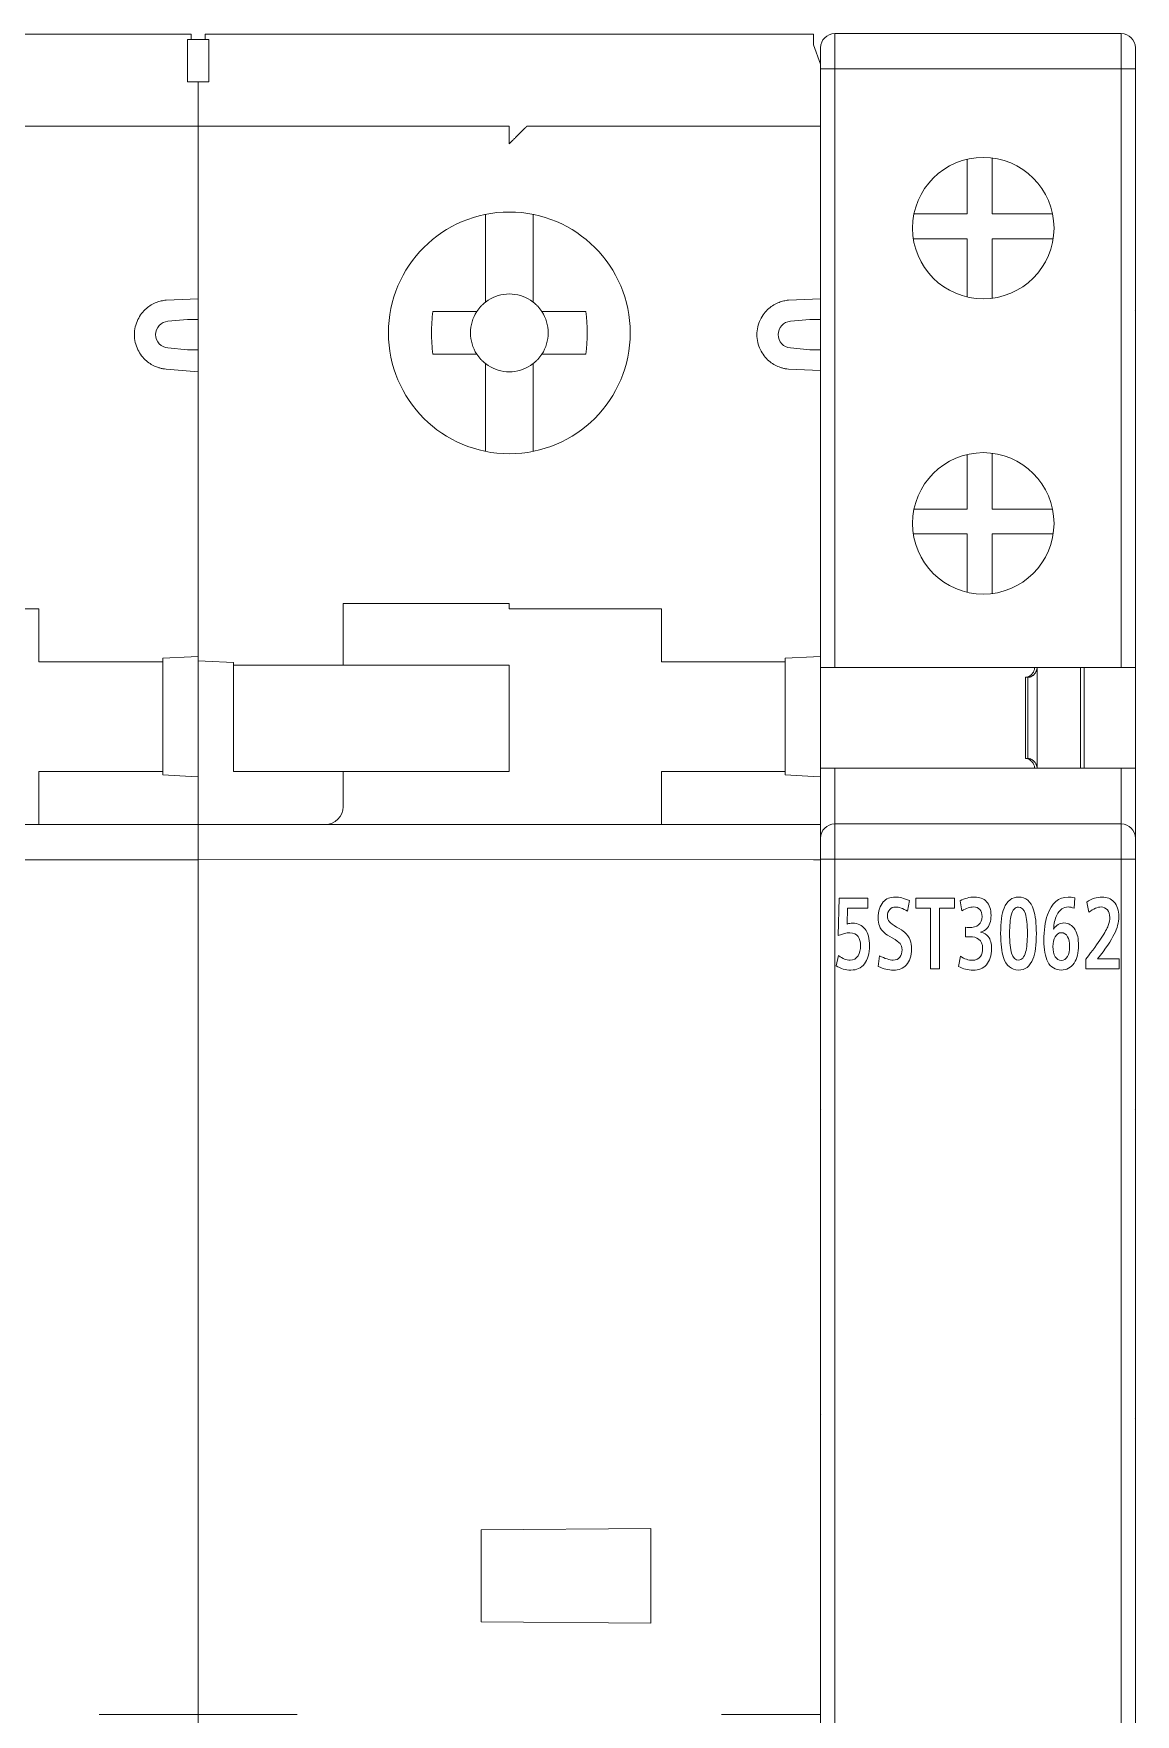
# Model space of a CAD drawing. Header units: millimetres. Extents: x 4137 to 6698, y 1400 to 3585.
# Drawn here: x 4869.06 to 4900.21, y 2593.16 to 2640.69 of the extents above; entities that cross this region are included whole.
import ezdxf

# ---------------------------------------------------------------- set-up
doc = ezdxf.new("R2010")
doc.units = ezdxf.units.MM
doc.layers.add('000-PI-Oprema', color=30, linetype='Continuous', lineweight=5)

msp = doc.modelspace()

# ---------------------------------------------------------------- linework, layer by layer
at = {"layer": '000-PI-Oprema', "color": 0, "lineweight": 0}
for p, q in [((4868.729, 2640.678), (4873.509, 2640.678)), ((4873.409, 2640.528), (4873.509, 2640.528)), ((4873.509, 2640.528), (4873.909, 2640.528)), ((4873.909, 2640.678), (4878.709, 2640.678)), ((4873.909, 2640.528), (4874.009, 2640.528)), ((4878.709, 2640.678), (4886.329, 2640.678)), ((4886.329, 2640.678), (4891.109, 2640.678)), ((4891.309, 2639.828), (4891.109, 2640.378)), ((4891.309, 2639.828), (4891.309, 2637.228)), ((4873.409, 2639.328), (4873.409, 2639.628)), ((4874.009, 2639.328), (4873.409, 2639.328)), ((4873.709, 2639.328), (4873.709, 2633.508)), ((4874.009, 2639.328), (4874.009, 2639.628)), ((4865.409, 2638.078), (4873.509, 2638.078)), ((4873.509, 2638.078), (4882.509, 2638.078)), ((4883.009, 2638.078), (4891.309, 2638.078)), ((4891.309, 2637.228), (4891.309, 2633.508)), ((4881.834, 2635.579), (4881.834, 2635.504)), ((4883.184, 2635.504), (4883.184, 2635.579)), ((4881.834, 2635.504), (4881.834, 2633.384)), ((4883.184, 2633.384), (4883.184, 2635.504)), ((4873.709, 2633.191), (4872.803, 2633.153)), ((4873.709, 2630.848), (4873.709, 2633.508)), ((4881.834, 2633.097), (4881.834, 2633.384)), ((4883.184, 2633.097), (4883.184, 2633.384)), ((4891.309, 2633.191), (4890.403, 2633.153)), ((4880.346, 2632.828), (4881.203, 2632.828)), ((4883.815, 2632.828), (4884.673, 2632.828)), ((4900.209, 2632.878), (4900.204, 2632.864)), ((4873.409, 2632.604), (4872.855, 2632.555)), ((4891.009, 2632.604), (4890.455, 2632.555)), ((4891.309, 2632.604), (4891.309, 2631.752)), ((4873.409, 2631.752), (4872.855, 2631.801)), ((4891.009, 2631.752), (4890.455, 2631.801)), ((4880.346, 2631.628), (4881.203, 2631.628)), ((4881.834, 2631.072), (4881.834, 2631.36)), ((4883.184, 2631.072), (4883.184, 2631.36)), ((4884.673, 2631.628), (4883.815, 2631.628)), ((4872.803, 2631.203), (4873.709, 2631.124)), ((4873.709, 2630.848), (4873.709, 2623.081)), ((4881.834, 2631.072), (4881.834, 2628.952)), ((4883.184, 2628.952), (4883.184, 2631.072)), ((4890.403, 2631.203), (4891.309, 2631.165)), ((4891.309, 2630.848), (4891.309, 2623.081)), ((4881.834, 2628.952), (4881.834, 2628.877)), ((4883.184, 2628.877), (4883.184, 2628.952)), ((4891.314, 2626.728), (4891.309, 2626.728)), ((4900.209, 2626.928), (4900.204, 2626.933)), ((4864.909, 2624.428), (4869.209, 2624.428)), ((4869.209, 2624.428), (4869.209, 2622.928)), ((4882.509, 2624.578), (4877.809, 2624.578)), ((4877.809, 2622.828), (4877.809, 2624.578)), ((4882.509, 2624.428), (4882.509, 2624.578)), ((4886.809, 2624.428), (4882.509, 2624.428)), ((4886.809, 2622.928), (4886.809, 2624.428)), ((4869.609, 2622.928), (4869.209, 2622.928)), ((4869.609, 2622.928), (4872.709, 2622.928)), ((4872.709, 2623.028), (4873.509, 2623.07)), ((4872.709, 2622.928), (4872.709, 2623.028)), ((4872.709, 2619.828), (4872.709, 2622.928)), ((4873.509, 2623.07), (4873.709, 2623.081)), ((4873.709, 2623.081), (4873.709, 2622.957)), ((4873.709, 2622.957), (4873.909, 2622.946)), ((4873.709, 2622.928), (4873.709, 2622.957)), ((4873.709, 2622.928), (4873.709, 2619.676)), ((4873.909, 2622.946), (4874.709, 2622.904)), ((4874.709, 2622.904), (4874.709, 2622.828)), ((4874.709, 2622.828), (4877.809, 2622.828)), ((4874.709, 2622.828), (4874.709, 2619.828)), ((4877.809, 2622.828), (4878.209, 2622.828)), ((4878.209, 2622.828), (4882.509, 2622.828)), ((4882.509, 2622.828), (4882.509, 2619.828)), ((4887.209, 2622.928), (4886.809, 2622.928)), ((4890.309, 2622.928), (4887.209, 2622.928)), ((4891.109, 2623.07), (4890.309, 2623.028)), ((4890.309, 2622.928), (4890.309, 2623.028)), ((4890.309, 2619.828), (4890.309, 2622.928)), ((4891.309, 2623.081), (4891.109, 2623.07)), ((4891.309, 2623.081), (4891.309, 2619.676)), ((4891.309, 2622.128), (4891.314, 2622.128)), ((4900.204, 2621.923), (4900.209, 2621.928)), ((4869.209, 2619.828), (4869.609, 2619.828)), ((4869.209, 2618.328), (4869.209, 2619.828)), ((4872.709, 2619.828), (4869.609, 2619.828)), ((4872.709, 2619.728), (4872.709, 2619.828)), ((4872.709, 2619.728), (4873.509, 2619.686)), ((4873.509, 2619.686), (4873.709, 2619.676)), ((4873.709, 2618.752), (4873.709, 2619.676)), ((4877.809, 2619.828), (4874.709, 2619.828)), ((4877.809, 2619.828), (4878.209, 2619.828)), ((4877.809, 2619.828), (4877.809, 2618.828)), ((4882.509, 2619.828), (4878.209, 2619.828)), ((4886.809, 2619.828), (4887.209, 2619.828)), ((4886.809, 2619.828), (4886.809, 2618.328)), ((4890.309, 2619.828), (4887.209, 2619.828)), ((4890.309, 2619.728), (4890.309, 2619.828)), ((4891.109, 2619.686), (4890.309, 2619.728)), ((4891.109, 2619.686), (4891.309, 2619.676)), ((4891.309, 2619.676), (4891.309, 2617.478)), ((4873.709, 2618.752), (4873.709, 2617.478)), ((4856.109, 2618.328), (4873.709, 2618.328)), ((4891.309, 2618.328), (4873.709, 2618.328)), ((4873.709, 2617.478), (4873.709, 2617.328)), ((4891.309, 2617.478), (4891.309, 2593.311)), ((4873.509, 2617.328), (4856.109, 2617.328)), ((4873.709, 2617.328), (4873.509, 2617.328)), ((4891.109, 2617.328), (4873.709, 2617.333)), ((4873.709, 2617.328), (4873.709, 2593.161)), ((4891.109, 2617.328), (4891.309, 2617.328)), ((4891.309, 2612.628), (4891.314, 2612.628)), ((4900.204, 2612.423), (4900.209, 2612.428)), ((4900.209, 2610.878), (4900.204, 2610.878)), ((4891.314, 2610.283), (4891.309, 2610.278)), ((4900.209, 2610.278), (4900.204, 2610.283)), ((4891.309, 2602.878), (4891.314, 2602.873)), ((4900.209, 2603.176), (4900.208, 2603.181)), ((4891.309, 2601.628), (4891.314, 2601.642)), ((4900.204, 2601.542), (4900.209, 2601.528)), ((4881.709, 2598.378), (4886.509, 2598.42)), ((4881.709, 2595.778), (4881.709, 2598.378)), ((4886.509, 2598.42), (4886.509, 2595.736)), ((4886.509, 2595.736), (4881.709, 2595.778)), ((4870.909, 2593.161), (4873.509, 2593.161)), ((4873.709, 2593.161), (4873.509, 2593.161)), ((4873.709, 2593.161), (4873.709, 2591.919)), ((4873.909, 2593.161), (4873.709, 2593.161)), ((4873.909, 2593.161), (4876.509, 2593.161)), ((4888.509, 2593.161), (4891.109, 2593.161)), ((4891.109, 2593.161), (4891.309, 2593.161))]:
    msp.add_line(p, q, dxfattribs=at)
at = {"layer": '000-PI-Oprema', "color": 0, "linetype": 'ByBlock', "lineweight": 0}
for p, q in [((4891.309, 2639.691), (4891.309, 2640.291)), ((4891.709, 2640.691), (4899.809, 2640.691)), ((4891.709, 2639.691), (4891.709, 2640.691)), ((4899.809, 2639.691), (4899.809, 2640.691)), ((4900.209, 2640.291), (4900.209, 2639.691)), ((4891.309, 2622.766), (4891.309, 2639.691)), ((4891.709, 2639.691), (4891.309, 2639.691)), ((4891.709, 2622.766), (4891.709, 2639.691)), ((4891.709, 2639.691), (4899.809, 2639.691)), ((4899.809, 2622.766), (4899.809, 2639.691)), ((4900.209, 2639.691), (4899.809, 2639.691)), ((4900.209, 2639.691), (4900.209, 2622.766)), ((4895.458, 2637.139), (4895.458, 2635.591)), ((4896.158, 2637.175), (4896.158, 2635.591)), ((4893.95, 2635.591), (4895.458, 2635.591)), ((4896.158, 2635.591), (4897.869, 2635.591)), ((4893.932, 2634.891), (4895.458, 2634.891)), ((4895.458, 2634.891), (4895.458, 2633.242)), ((4896.158, 2633.206), (4896.158, 2634.891)), ((4897.887, 2634.891), (4896.158, 2634.891)), ((4895.458, 2628.789), (4895.458, 2627.241)), ((4896.158, 2628.825), (4896.158, 2627.241)), ((4893.95, 2627.241), (4895.458, 2627.241)), ((4896.158, 2627.241), (4897.869, 2627.241)), ((4895.458, 2626.541), (4893.932, 2626.541)), ((4895.458, 2626.541), (4895.458, 2624.892)), ((4897.887, 2626.541), (4896.158, 2626.541)), ((4896.158, 2624.856), (4896.158, 2626.541)), ((4891.709, 2622.766), (4891.309, 2622.766)), ((4891.309, 2622.491), (4891.309, 2622.766)), ((4899.809, 2622.766), (4891.709, 2622.766)), ((4897.433, 2622.766), (4897.433, 2619.916)), ((4898.654, 2619.916), (4898.654, 2622.766)), ((4898.759, 2622.766), (4898.759, 2619.916)), ((4900.209, 2622.766), (4899.809, 2622.766)), ((4900.209, 2622.766), (4900.209, 2619.916)), ((4891.309, 2619.916), (4891.309, 2622.491)), ((4897.099, 2620.191), (4897.099, 2622.491)), ((4897.099, 2622.491), (4897.171, 2622.491)), ((4897.171, 2620.191), (4897.171, 2622.491)), ((4897.185, 2622.491), (4897.171, 2622.491)), ((4891.309, 2617.941), (4891.309, 2619.916)), ((4891.309, 2619.916), (4891.709, 2619.916)), ((4899.809, 2619.916), (4891.709, 2619.916)), ((4891.709, 2619.916), (4891.709, 2618.341)), ((4897.171, 2620.191), (4897.099, 2620.191)), ((4897.185, 2620.191), (4897.171, 2620.191)), ((4899.809, 2619.916), (4900.209, 2619.916)), ((4899.809, 2618.341), (4899.809, 2619.916)), ((4900.209, 2619.916), (4900.209, 2617.941)), ((4891.309, 2617.341), (4891.309, 2617.941)), ((4899.809, 2618.341), (4891.709, 2618.341)), ((4891.709, 2617.341), (4891.709, 2618.341)), ((4899.809, 2617.341), (4899.809, 2618.341)), ((4900.209, 2617.941), (4900.209, 2617.341)), ((4891.309, 2590.73), (4891.309, 2617.341)), ((4891.709, 2617.341), (4891.309, 2617.341)), ((4891.709, 2590.985), (4891.709, 2617.341)), ((4899.809, 2617.341), (4891.709, 2617.341)), ((4900.209, 2617.341), (4899.809, 2617.341)), ((4899.809, 2590.985), (4899.809, 2617.341)), ((4900.209, 2617.341), (4900.209, 2590.73)), ((4900.209, 2617.341), (4900.209, 2590.73)), ((4891.808, 2615.183), (4891.831, 2616.241)), ((4891.831, 2616.241), (4892.643, 2616.241)), ((4892.643, 2616.241), (4892.643, 2615.959)), ((4893.819, 2616.173), (4893.769, 2615.876)), ((4893.998, 2615.959), (4893.998, 2616.241)), ((4893.998, 2616.241), (4895.091, 2616.241)), ((4895.091, 2616.241), (4895.091, 2615.959)), ((4895.301, 2615.884), (4895.252, 2616.166)), ((4898.502, 2616.251), (4898.482, 2615.957)), ((4898.896, 2615.843), (4898.835, 2616.134)), ((4892.073, 2615.959), (4892.062, 2615.512)), ((4892.643, 2615.959), (4892.073, 2615.959)), ((4894.416, 2615.959), (4893.998, 2615.959)), ((4894.416, 2614.241), (4894.416, 2615.959)), ((4895.091, 2615.959), (4894.667, 2615.959)), ((4894.667, 2615.959), (4894.667, 2614.241)), ((4895.403, 2615.146), (4895.403, 2615.418)), ((4891.75, 2614.331), (4891.819, 2614.619)), ((4892.941, 2614.311), (4892.977, 2614.616)), ((4894.667, 2614.241), (4894.416, 2614.241)), ((4895.209, 2614.313), (4895.261, 2614.599)), ((4898.81, 2614.241), (4898.81, 2614.519)), ((4899.75, 2614.241), (4898.81, 2614.241)), ((4899.142, 2614.523), (4899.75, 2614.523)), ((4899.75, 2614.523), (4899.75, 2614.241))]:
    msp.add_line(p, q, dxfattribs=at)
for centre in [(4895.909, 2635.191), (4895.909, 2626.841)]:
    msp.add_circle(centre, 2, dxfattribs=at)
at = {"layer": '000-PI-Oprema', "color": 0, "lineweight": 0}
msp.add_circle((4882.509, 2632.228), 3.418, dxfattribs=at)
at = {"layer": '000-PI-Oprema', "color": 0, "linetype": 'ByBlock', "lineweight": 0}
for centre, start, end in [((4891.709, 2640.291), 90, 180), ((4899.809, 2640.291), 0, 90), ((4891.709, 2617.941), 90, 180), ((4899.809, 2617.941), 0, 90)]:
    msp.add_arc(centre, 0.4, start, end, dxfattribs=at)
at = {"layer": '000-PI-Oprema', "color": 0, "lineweight": 0}
for centre, radius, start, end in [((4882.509, 2632.228), 1.1, 123.0557, 133.0681), ((4882.509, 2632.228), 1.1, 46.9319, 56.9443), ((4882.509, 2632.228), 1.1, 136.9319, 146.9443), ((4882.509, 2632.228), 1.1, 135, 136.9319), ((4882.509, 2632.228), 1.1, 45, 46.9319), ((4882.509, 2632.228), 1.1, 43.0681, 45), ((4882.509, 2632.228), 1.1, 33.0557, 43.0681), ((4882.509, 2632.228), 1.1, 213.0557, 223.0681), ((4882.509, 2632.228), 1.1, 226.9319, 236.9443), ((4882.509, 2632.228), 1.1, 303.0557, 313.0681), ((4882.509, 2632.228), 1.1, 313.0681, 315), ((4882.509, 2632.228), 1.1, 315, 316.9319), ((4882.509, 2632.228), 1.1, 316.9319, 326.9443), ((4877.309, 2618.828), 0.5, 270, 0)]:
    msp.add_arc(centre, radius, start, end, dxfattribs=at)
for points, knots in [([(4873.409, 2640.528), (4873.409, 2640.509), (4873.409, 2640.454), (4873.409, 2640.34), (4873.409, 2640.181), (4873.409, 2640.004), (4873.409, 2639.817), (4873.409, 2639.691), (4873.409, 2639.628)], [0.287427, 0.287427, 0.287427, 0.287427, 0.3699948, 0.5001298, 0.629921, 0.7600558, 0.879771, 1, 1, 1, 1]), ([(4873.509, 2640.528), (4873.509, 2640.529), (4873.509, 2640.585), (4873.509, 2640.653), (4873.509, 2640.67), (4873.509, 2640.678)], [0, 0, 0, 0, 0.010834, 0.505413, 1, 1, 1, 1]), ([(4873.909, 2640.678), (4873.909, 2640.67), (4873.909, 2640.653), (4873.909, 2640.585), (4873.909, 2640.529), (4873.909, 2640.528)], [0, 0, 0, 0, 0.494587, 0.989166, 1, 1, 1, 1]), ([(4874.009, 2640.528), (4874.009, 2640.48), (4874.009, 2640.415), (4874.009, 2640.15), (4874.009, 2639.89), (4874.009, 2639.628)], [0.2858647, 0.2858647, 0.2858647, 0.2858647, 0.5, 0.5, 1, 1, 1, 1]), ([(4891.109, 2640.378), (4891.109, 2640.435), (4891.109, 2640.488), (4891.109, 2640.624), (4891.109, 2640.678), (4891.109, 2640.678)], [0.262243, 0.262243, 0.262243, 0.262243, 0.5, 0.5, 1, 1, 1, 1]), ([(4882.509, 2637.578), (4882.509, 2637.709), (4882.509, 2637.839), (4882.509, 2638.024), (4882.509, 2638.078), (4882.509, 2638.078)], [0, 0, 0, 0, 0.5, 0.5, 1, 1, 1, 1]), ([(4882.509, 2637.578), (4882.531, 2637.6), (4882.575, 2637.643), (4882.639, 2637.707), (4882.71, 2637.779), (4882.787, 2637.856), (4882.863, 2637.932), (4882.926, 2637.995), (4882.973, 2638.042), (4883.004, 2638.072), (4883.007, 2638.076), (4883.009, 2638.078)], [0, 0, 0, 0, 0.097283, 0.192791, 0.287384, 0.42418, 0.554334, 0.675821, 0.789691, 0.896334, 1, 1, 1, 1]), ([(4872.803, 2631.203), (4872.773, 2631.207), (4872.712, 2631.214), (4872.623, 2631.235), (4872.512, 2631.271), (4872.383, 2631.334), (4872.238, 2631.439), (4872.106, 2631.578), (4871.998, 2631.755), (4871.925, 2631.958), (4871.901, 2632.178), (4871.925, 2632.399), (4871.997, 2632.601), (4872.106, 2632.779), (4872.237, 2632.917), (4872.383, 2633.022), (4872.526, 2633.091), (4872.667, 2633.136), (4872.757, 2633.147), (4872.803, 2633.153)], [0, 0, 0, 0, 0.031513, 0.062833, 0.094232, 0.152293, 0.210532, 0.279327, 0.348301, 0.424071, 0.50002, 0.57579, 0.651739, 0.720534, 0.789508, 0.84757, 0.905809, 0.95275, 1, 1, 1, 1]), ([(4883.109, 2633.15), (4882.932, 2633.266), (4882.721, 2633.328), (4882.298, 2633.328), (4882.087, 2633.266), (4881.909, 2633.15)], [0, 0, 0, 0, 0.5, 0.5, 1, 1, 1, 1]), ([(4890.403, 2631.203), (4890.373, 2631.207), (4890.312, 2631.214), (4890.223, 2631.235), (4890.112, 2631.271), (4889.983, 2631.334), (4889.838, 2631.439), (4889.706, 2631.578), (4889.598, 2631.755), (4889.525, 2631.958), (4889.501, 2632.178), (4889.525, 2632.399), (4889.597, 2632.601), (4889.706, 2632.779), (4889.837, 2632.917), (4889.983, 2633.022), (4890.126, 2633.091), (4890.267, 2633.136), (4890.357, 2633.147), (4890.403, 2633.153)], [0, 0, 0, 0, 0.031513, 0.062833, 0.094232, 0.152293, 0.210532, 0.279327, 0.348301, 0.424071, 0.50002, 0.57579, 0.651739, 0.720534, 0.789508, 0.84757, 0.905809, 0.95275, 1, 1, 1, 1]), ([(4891.309, 2633.507), (4891.309, 2633.507), (4891.309, 2633.505), (4891.309, 2633.492), (4891.309, 2633.47), (4891.309, 2633.43), (4891.309, 2633.361), (4891.309, 2633.248), (4891.309, 2633.11), (4891.309, 2632.953), (4891.309, 2632.782), (4891.309, 2632.663), (4891.309, 2632.604)], [0, 0, 0, 0, 0.062572, 0.124512, 0.186422, 0.248903, 0.373491, 0.498598, 0.623567, 0.749199, 0.874318, 1, 1, 1, 1]), ([(4880.346, 2632.828), (4880.321, 2632.629), (4880.297, 2632.228), (4880.321, 2631.827), (4880.346, 2631.628), (4880.346, 2631.628)], [0, 0, 0, 0, 0.5, 1, 1.000008, 1.000008, 1.000008, 1.000008]), ([(4883.815, 2632.828), (4883.748, 2632.828), (4883.624, 2632.828), (4883.492, 2632.828), (4883.431, 2632.828)], [0, 0, 0, 0, 0.54278, 1, 1, 1, 1]), ([(4872.855, 2631.801), (4872.762, 2631.809), (4872.672, 2631.853), (4872.546, 2631.991), (4872.509, 2632.085), (4872.509, 2632.272), (4872.546, 2632.365), (4872.672, 2632.503), (4872.762, 2632.547), (4872.855, 2632.555)], [0, 0, 0, 0, 0.25, 0.25, 0.5, 0.5, 0.75, 0.75, 1, 1, 1, 1]), ([(4873.709, 2632.604), (4873.709, 2632.604), (4873.677, 2632.604), (4873.566, 2632.604), (4873.488, 2632.604), (4873.409, 2632.604)], [0, 0, 0, 0, 0.5, 0.5, 1, 1, 1, 1]), ([(4881.587, 2631.628), (4881.588, 2631.628), (4881.472, 2631.805), (4881.409, 2632.017), (4881.409, 2632.228)], [0, 0, 0, 0, 0.0000079, 0.5000079, 0.5000079, 0.5000079, 0.5000079]), ([(4890.455, 2631.801), (4890.362, 2631.809), (4890.272, 2631.853), (4890.146, 2631.991), (4890.109, 2632.085), (4890.109, 2632.272), (4890.146, 2632.365), (4890.272, 2632.503), (4890.362, 2632.547), (4890.455, 2632.555)], [0, 0, 0, 0, 0.25, 0.25, 0.5, 0.5, 0.75, 0.75, 1, 1, 1, 1]), ([(4891.309, 2632.604), (4891.309, 2632.604), (4891.277, 2632.604), (4891.166, 2632.604), (4891.088, 2632.604), (4891.009, 2632.604)], [0, 0, 0, 0, 0.5, 0.5, 1, 1, 1, 1]), ([(4873.709, 2631.752), (4873.709, 2631.752), (4873.68, 2631.752), (4873.563, 2631.752), (4873.48, 2631.752), (4873.409, 2631.752)], [0, 0, 0, 0, 0.5, 0.5, 1, 1, 1, 1]), ([(4891.309, 2631.752), (4891.309, 2631.752), (4891.28, 2631.752), (4891.163, 2631.752), (4891.08, 2631.752), (4891.009, 2631.752)], [0, 0, 0, 0, 0.5, 0.5, 1, 1, 1, 1]), ([(4891.309, 2631.752), (4891.309, 2631.723), (4891.309, 2631.663), (4891.309, 2631.575), (4891.309, 2631.489), (4891.309, 2631.378), (4891.309, 2631.246), (4891.309, 2631.109), (4891.309, 2630.995), (4891.309, 2630.913), (4891.309, 2630.859), (4891.309, 2630.852), (4891.309, 2630.849)], [0, 0, 0, 0, 0.06314, 0.125631, 0.188079, 0.251095, 0.376332, 0.501694, 0.62641, 0.751388, 0.875439, 1, 1, 1, 1]), ([(4881.203, 2631.628), (4881.271, 2631.628), (4881.395, 2631.628), (4881.527, 2631.628), (4881.587, 2631.628)], [0, 0, 0, 0, 0.54278, 1, 1, 1, 1]), ([(4881.909, 2631.306), (4882.087, 2631.191), (4882.298, 2631.128), (4882.721, 2631.128), (4882.932, 2631.191), (4883.109, 2631.306)], [0, 0, 0, 0, 0.5, 0.5, 1, 1, 1, 1]), ([(4883.815, 2631.628), (4883.748, 2631.628), (4883.624, 2631.628), (4883.492, 2631.628), (4883.431, 2631.628)], [0, 0, 0, 0, 0.540007, 1, 1, 1, 1]), ([(4891.309, 2617.478), (4891.309, 2617.477), (4891.309, 2617.475), (4891.309, 2617.46), (4891.309, 2617.432), (4891.309, 2617.388), (4891.309, 2617.348), (4891.309, 2617.328)], [0, 0, 0, 0, 0.169382, 0.332374, 0.500748, 0.7482, 1, 1, 1, 1]), ([(4873.709, 2617.428), (4873.709, 2617.424), (4873.709, 2617.418), (4873.709, 2617.35), (4873.709, 2617.333)], [0, 0, 0, 0, 0.751055, 1, 1, 1, 1])]:
    msp.add_open_spline(points, degree=3, knots=knots, dxfattribs=at)
for points in [[(4881.587, 2632.828), (4881.453, 2632.828), (4881.327, 2632.828), (4881.203, 2632.828)], [(4881.409, 2632.228), (4881.409, 2632.44), (4881.472, 2632.651), (4881.587, 2632.828)], [(4881.732, 2633.006), (4881.74, 2633.015), (4881.749, 2633.023), (4881.758, 2633.032)], [(4883.609, 2632.228), (4883.609, 2632.44), (4883.547, 2632.651), (4883.431, 2632.828)], [(4884.673, 2631.628), (4884.721, 2632.026), (4884.721, 2632.43), (4884.673, 2632.828)], [(4883.431, 2631.628), (4883.547, 2631.805), (4883.609, 2632.017), (4883.609, 2632.228)], [(4881.732, 2631.45), (4881.723, 2631.459), (4881.714, 2631.468), (4881.706, 2631.477)], [(4881.758, 2631.425), (4881.749, 2631.433), (4881.74, 2631.442), (4881.732, 2631.45)]]:
    msp.add_open_spline(points, degree=3, dxfattribs=at)
at = {"layer": '000-PI-Oprema', "color": 0, "linetype": 'ByBlock', "lineweight": 0}
for points, knots in [([(4897.105, 2622.491), (4897.125, 2622.491), (4897.166, 2622.497), (4897.227, 2622.527), (4897.283, 2622.574), (4897.328, 2622.636), (4897.354, 2622.702), (4897.362, 2622.747), (4897.363, 2622.766)], [0, 0, 0, 0, 0.175589, 0.351177, 0.526766, 0.702354, 0.877943, 1, 1, 1, 1]), ([(4897.432, 2622.766), (4897.431, 2622.754), (4897.429, 2622.742), (4897.425, 2622.72), (4897.422, 2622.71), (4897.416, 2622.69), (4897.413, 2622.681), (4897.402, 2622.652), (4897.393, 2622.635), (4897.377, 2622.61), (4897.371, 2622.601), (4897.359, 2622.586), (4897.347, 2622.571), (4897.333, 2622.558), (4897.32, 2622.546), (4897.312, 2622.541), (4897.291, 2622.525), (4897.277, 2622.516), (4897.256, 2622.506), (4897.248, 2622.504), (4897.235, 2622.499), (4897.228, 2622.497), (4897.208, 2622.492), (4897.196, 2622.491), (4897.185, 2622.491)], [0, 0, 0, 0, 0.078296, 0.078296, 0.144132, 0.144132, 0.209968, 0.209968, 0.34164, 0.34164, 0.407476, 0.407476, 0.473312, 0.539148, 0.539148, 0.604984, 0.604984, 0.736656, 0.736656, 0.802492, 0.802492, 0.868328, 0.868328, 1, 1, 1, 1]), ([(4897.363, 2619.916), (4897.362, 2619.935), (4897.354, 2619.98), (4897.328, 2620.046), (4897.283, 2620.108), (4897.227, 2620.155), (4897.166, 2620.184), (4897.125, 2620.191), (4897.105, 2620.191)], [0, 0, 0, 0, 0.122057, 0.297646, 0.473234, 0.648823, 0.824411, 1, 1, 1, 1]), ([(4897.185, 2620.191), (4897.196, 2620.191), (4897.208, 2620.189), (4897.228, 2620.185), (4897.235, 2620.183), (4897.248, 2620.178), (4897.255, 2620.175), (4897.277, 2620.165), (4897.291, 2620.157), (4897.312, 2620.141), (4897.319, 2620.136), (4897.333, 2620.123), (4897.346, 2620.11), (4897.359, 2620.096), (4897.371, 2620.08), (4897.377, 2620.072), (4897.393, 2620.047), (4897.402, 2620.029), (4897.413, 2620.001), (4897.417, 2619.991), (4897.422, 2619.972), (4897.425, 2619.962), (4897.429, 2619.94), (4897.431, 2619.928), (4897.432, 2619.916)], [0, 0, 0, 0, 0.131674, 0.131674, 0.197511, 0.197511, 0.263348, 0.263348, 0.395022, 0.395022, 0.460859, 0.460859, 0.526697, 0.592534, 0.592534, 0.658371, 0.658371, 0.790045, 0.790045, 0.855882, 0.855882, 0.921719, 0.921719, 1, 1, 1, 1]), ([(4892.972, 2615.459), (4892.948, 2615.524), (4892.937, 2615.599), (4892.937, 2615.878), (4892.986, 2616.027), (4893.164, 2616.228), (4893.276, 2616.274), (4893.536, 2616.274), (4893.669, 2616.24), (4893.819, 2616.173)], [0, 0, 0, 0, 0.147499, 0.147499, 0.478915, 0.478915, 0.764253, 0.764253, 1, 1, 1, 1]), ([(4895.252, 2616.166), (4895.384, 2616.238), (4895.52, 2616.274), (4895.805, 2616.274), (4895.918, 2616.23), (4896.085, 2616.053), (4896.128, 2615.924), (4896.128, 2615.588), (4896.086, 2615.459), (4896, 2615.373)], [0, 0, 0, 0, 0.239001, 0.239001, 0.484461, 0.484461, 0.74061, 0.74061, 1, 1, 1, 1]), ([(4896.48, 2614.566), (4896.426, 2614.729), (4896.4, 2614.953), (4896.4, 2615.561), (4896.432, 2615.801), (4896.583, 2616.17), (4896.721, 2616.274), (4897.109, 2616.274), (4897.249, 2616.152), (4897.384, 2615.753), (4897.41, 2615.529), (4897.41, 2614.923), (4897.377, 2614.682), (4897.227, 2614.312), (4897.091, 2614.209), (4896.703, 2614.209), (4896.559, 2614.329), (4896.48, 2614.566)], [0, 0, 0, 0, 0.102607, 0.102607, 0.215344, 0.215344, 0.359602, 0.359602, 0.508449, 0.508449, 0.605424, 0.605424, 0.712738, 0.712738, 0.850747, 0.850747, 1, 1, 1, 1]), ([(4897.894, 2615.368), (4897.973, 2615.483), (4898.072, 2615.541), (4898.325, 2615.541), (4898.429, 2615.476), (4898.57, 2615.239), (4898.602, 2615.092), (4898.602, 2614.699), (4898.561, 2614.533), (4898.391, 2614.275), (4898.27, 2614.209), (4897.943, 2614.209), (4897.816, 2614.287), (4897.659, 2614.588), (4897.621, 2614.788), (4897.621, 2615.326), (4897.656, 2615.567), (4897.838, 2616.106), (4898.034, 2616.274), (4898.36, 2616.274), (4898.423, 2616.266), (4898.502, 2616.251)], [0, 0, 0, 0, 0.089461, 0.089461, 0.19129, 0.19129, 0.276772, 0.276772, 0.371724, 0.371724, 0.473605, 0.473605, 0.585698, 0.585698, 0.686027, 0.686027, 0.793303, 0.793303, 0.969646, 0.969646, 1, 1, 1, 1]), ([(4898.835, 2616.134), (4898.977, 2616.227), (4899.122, 2616.274), (4899.41, 2616.274), (4899.522, 2616.229), (4899.695, 2616.041), (4899.739, 2615.902), (4899.739, 2615.555), (4899.697, 2615.391), (4899.522, 2615.046), (4899.365, 2614.811), (4899.142, 2614.523)], [0, 0, 0, 0, 0.197997, 0.197997, 0.390323, 0.390323, 0.600635, 0.600635, 0.791326, 0.791326, 1, 1, 1, 1]), ([(4893.253, 2615.575), (4893.288, 2615.534), (4893.355, 2615.482), (4893.564, 2615.363), (4893.638, 2615.316), (4893.757, 2615.219), (4893.812, 2615.144), (4893.866, 2614.985), (4893.878, 2614.903), (4893.878, 2614.61), (4893.829, 2614.457), (4893.643, 2614.256), (4893.523, 2614.209), (4893.229, 2614.209), (4893.086, 2614.242), (4892.941, 2614.311)], [0, 0, 0, 0, 0.06591, 0.06591, 0.134283, 0.134283, 0.266631, 0.266631, 0.375393, 0.375393, 0.604525, 0.604525, 0.8097, 0.8097, 1, 1, 1, 1]), ([(4893.263, 2615.923), (4893.221, 2615.876), (4893.199, 2615.815), (4893.199, 2615.673), (4893.217, 2615.619), (4893.253, 2615.575)], [0, 0, 0, 0, 0.539326, 0.539326, 1, 1, 1, 1]), ([(4893.769, 2615.876), (4893.636, 2615.952), (4893.522, 2615.991), (4893.358, 2615.991), (4893.303, 2615.969), (4893.263, 2615.923)], [0, 0, 0, 0, 0.576744, 0.576744, 1, 1, 1, 1]), ([(4895.811, 2615.922), (4895.769, 2615.97), (4895.708, 2615.994), (4895.538, 2615.994), (4895.428, 2615.957), (4895.301, 2615.884)], [0, 0, 0, 0, 0.463252, 0.463252, 1, 1, 1, 1]), ([(4895.403, 2615.418), (4895.439, 2615.413), (4895.471, 2615.411), (4895.624, 2615.411), (4895.716, 2615.437), (4895.841, 2615.545), (4895.875, 2615.623), (4895.875, 2615.807), (4895.854, 2615.873), (4895.811, 2615.922)], [0, 0, 0, 0, 0.066415, 0.066415, 0.367554, 0.367554, 0.712028, 0.712028, 1, 1, 1, 1]), ([(4897.107, 2614.718), (4897.14, 2614.837), (4897.156, 2615.011), (4897.156, 2615.495), (4897.137, 2615.68), (4897.056, 2615.926), (4896.99, 2615.991), (4896.809, 2615.991), (4896.742, 2615.914), (4896.669, 2615.646), (4896.653, 2615.473), (4896.653, 2614.987), (4896.672, 2614.802), (4896.754, 2614.556), (4896.819, 2614.491), (4896.999, 2614.491), (4897.066, 2614.568), (4897.107, 2614.718)], [0, 0, 0, 0, 0.111532, 0.111532, 0.232718, 0.232718, 0.368116, 0.368116, 0.509326, 0.509326, 0.615302, 0.615302, 0.730693, 0.730693, 0.859368, 0.859368, 1, 1, 1, 1]), ([(4898.482, 2615.957), (4898.415, 2615.982), (4898.359, 2615.994), (4898.175, 2615.994), (4898.066, 2615.918), (4897.938, 2615.657), (4897.906, 2615.525), (4897.894, 2615.368)], [0, 0, 0, 0, 0.154498, 0.154498, 0.648893, 0.648893, 1, 1, 1, 1]), ([(4898.81, 2614.519), (4899.001, 2614.762), (4899.145, 2614.96), (4899.345, 2615.267), (4899.411, 2615.386), (4899.471, 2615.55), (4899.486, 2615.627), (4899.486, 2615.787), (4899.465, 2615.856), (4899.422, 2615.908)], [0, 0, 0, 0, 0.241599, 0.241599, 0.48433, 0.48433, 0.720892, 0.720892, 1, 1, 1, 1]), ([(4899.422, 2615.908), (4899.374, 2615.965), (4899.314, 2615.994), (4899.141, 2615.994), (4899.026, 2615.944), (4898.896, 2615.843)], [0, 0, 0, 0, 0.421978, 0.421978, 1, 1, 1, 1]), ([(4892.062, 2615.512), (4892.114, 2615.527), (4892.166, 2615.534), (4892.368, 2615.534), (4892.485, 2615.479), (4892.652, 2615.256), (4892.694, 2615.097), (4892.694, 2614.679), (4892.645, 2614.508), (4892.459, 2614.266), (4892.332, 2614.209), (4892.015, 2614.209), (4891.876, 2614.249), (4891.75, 2614.331)], [0, 0, 0, 0, 0.060999, 0.060999, 0.245846, 0.245846, 0.438646, 0.438646, 0.644032, 0.644032, 0.829922, 0.829922, 1, 1, 1, 1]), ([(4891.819, 2614.619), (4891.933, 2614.531), (4892.04, 2614.488), (4892.242, 2614.488), (4892.317, 2614.531), (4892.417, 2614.692), (4892.441, 2614.787), (4892.441, 2615.007), (4892.417, 2615.093), (4892.319, 2615.229), (4892.241, 2615.264), (4892.043, 2615.264), (4891.934, 2615.237), (4891.808, 2615.183)], [0, 0, 0, 0, 0.183777, 0.183777, 0.364802, 0.364802, 0.526509, 0.526509, 0.682114, 0.682114, 0.849904, 0.849904, 1, 1, 1, 1]), ([(4893.558, 2614.958), (4893.525, 2614.996), (4893.451, 2615.05), (4893.23, 2615.179), (4893.16, 2615.224), (4893.126, 2615.253)], [0, 0, 0, 0, 0.523034, 0.523034, 1, 1, 1, 1]), ([(4895.834, 2615.283), (4895.93, 2615.263), (4896.001, 2615.221), (4896.112, 2615.073), (4896.143, 2614.958), (4896.143, 2614.619), (4896.094, 2614.468), (4895.908, 2614.257), (4895.783, 2614.207), (4895.476, 2614.207), (4895.339, 2614.242), (4895.209, 2614.313)], [0, 0, 0, 0, 0.141634, 0.141634, 0.328912, 0.328912, 0.577481, 0.577481, 0.802092, 0.802092, 1, 1, 1, 1]), ([(4895.261, 2614.599), (4895.377, 2614.524), (4895.491, 2614.486), (4895.704, 2614.486), (4895.779, 2614.522), (4895.869, 2614.656), (4895.89, 2614.733), (4895.89, 2614.944), (4895.852, 2615.032), (4895.72, 2615.13), (4895.635, 2615.151), (4895.492, 2615.151), (4895.452, 2615.149), (4895.403, 2615.146)], [0, 0, 0, 0, 0.211724, 0.211724, 0.403351, 0.403351, 0.56896, 0.56896, 0.788487, 0.788487, 0.955678, 0.955678, 1, 1, 1, 1]), ([(4897.94, 2615.149), (4897.899, 2615.079), (4897.878, 2614.987), (4897.878, 2614.753), (4897.9, 2614.657), (4897.943, 2614.588)], [0, 0, 0, 0, 0.4819, 0.4819, 1, 1, 1, 1]), ([(4897.943, 2614.588), (4897.988, 2614.518), (4898.045, 2614.482), (4898.187, 2614.482), (4898.245, 2614.519), (4898.329, 2614.665), (4898.35, 2614.761), (4898.35, 2614.995), (4898.331, 2615.086), (4898.252, 2615.228), (4898.194, 2615.266), (4898.046, 2615.266), (4897.986, 2615.227), (4897.94, 2615.149)], [0, 0, 0, 0, 0.167151, 0.167151, 0.337013, 0.337013, 0.499217, 0.499217, 0.654961, 0.654961, 0.829259, 0.829259, 1, 1, 1, 1]), ([(4892.977, 2614.616), (4893.13, 2614.533), (4893.259, 2614.491), (4893.447, 2614.491), (4893.509, 2614.52), (4893.593, 2614.631), (4893.613, 2614.699), (4893.613, 2614.857), (4893.595, 2614.915), (4893.558, 2614.958)], [0, 0, 0, 0, 0.317436, 0.317436, 0.566113, 0.566113, 0.793249, 0.793249, 1, 1, 1, 1])]:
    msp.add_open_spline(points, degree=3, knots=knots, dxfattribs=at)
for points in [[(4893.126, 2615.253), (4893.053, 2615.312), (4893.001, 2615.381), (4892.972, 2615.459)], [(4896, 2615.373), (4895.96, 2615.33), (4895.905, 2615.301), (4895.834, 2615.283)]]:
    msp.add_open_spline(points, degree=3, dxfattribs=at)

doc.saveas('drawing.dxf')
